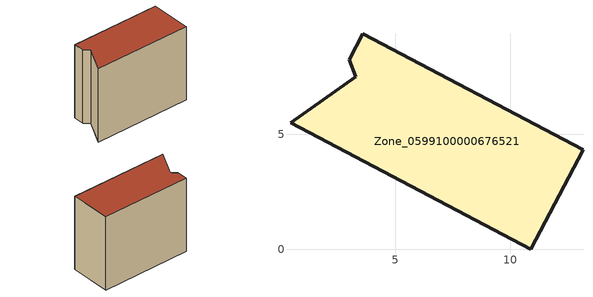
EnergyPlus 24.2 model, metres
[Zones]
Zone_0599100000676521
 floor ground (C_G): 3.27,7.51 3,8.27 3.59,9.39 13.18,4.34 10.91,0 0.43,5.52 z0
 wall outside (C_F): 10.91,0 13.18,4.34 3.59,9.39 3,8.27 3.27,7.51 0.43,5.52 10.91,0 z0:9.12
 roof outside (C_R): 0.43,5.52 10.91,0 13.18,4.34 3.59,9.39 3,8.27 3.27,7.51 z9.12
[BUILDING]
Pand.0599100000676521: North Axis=0; Terrain=City; Loads Convergence Tolerance Value=0.04; Temperature Convergence Tolerance Value=0.4; Solar Distribution=FullExterior; Maximum Number of Warmup Days=25; Minimum Number of Warmup Days=1
[Site:Location]
Rotterdam.The.Hague.AP_ZH_NLD Design_Conditions: Latitude=51.96; Longitude=4.45; Time Zone=1; Elevation=-4.5
[SITE:GROUNDTEMPERATURE:BUILDINGSURFACE]
18, 18, 18, 18, 18, 18, 18, 18, 18, 18, 18, 18
[MATERIAL] Thermal Absorptance=0.9; Solar Absorptance=0.7; Visible Absorptance=0.7
Name | Roughness | Thickness | Conductivity | Density | Specific Heat
G.TI.1946 | MediumSmooth | 0.15 | 1 | 540 | 1210
F.TI.1946 | Rough | 0.3 | 0.857143 | 1920 | 840
R.TI.1946 | MediumRough | 0.2 | 0.1 | 1500 | 1000
[CONSTRUCTION]
C_G: G.TI.1946
C_F: F.TI.1946
C_R: R.TI.1946
[ZONE]
Zone_0599100000676521: Type=1; Multiplier=1; Ceiling Height=Autocalculate; Volume=Autocalculate; Floor Area=autocalculate; Part of Total Floor Area=Yes
[ZONEINFILTRATION:DESIGNFLOWRATE]
Infil_Zone_0599100000676521: Zone or ZoneList or Space or SpaceList=Zone_0599100000676521; Schedule=AlwaysOn; Design Flow Rate Calculation Method=Flow/Area; Flow Rate per Floor Area=0.003; Constant Term Coefficient=1; Temperature Term Coefficient=0; Velocity Term Coefficient=0; Velocity Squared Term Coefficient=0
[HVACTEMPLATE:ZONE:IDEALLOADSAIRSYSTEM]
Zone_0599100000676521: Maximum Heating Supply Air Temperature=50; Minimum Cooling Supply Air Temperature=13; Maximum Heating Supply Air Humidity Ratio=0.0156; Minimum Cooling Supply Air Humidity Ratio=0.0077; Heating Limit=NoLimit; Cooling Limit=NoLimit; Dehumidification Control Type=ConstantSensibleHeatRatio; Cooling Sensible Heat Ratio=0.7; Dehumidification Setpoint=60; Humidification Control Type=None; Humidification Setpoint=30; Outdoor Air Method=None; Outdoor Air Flow Rate per Person=0.00944; Outdoor Air Flow Rate per Zone Floor Area=0; Outdoor Air Flow Rate per Zone=0; Demand Controlled Ventilation Type=None; Outdoor Air Economizer Type=NoEconomizer; Heat Recovery Type=None; Sensible Heat Recovery Effectiveness=0.7; Latent Heat Recovery Effectiveness=0.65
[ZONECONTROL:THERMOSTAT]
ThermostatControl_Zone_0599100000676521: Zone or ZoneList=Zone_0599100000676521; Control Type Schedule=DualSetpointControlType; Control 1=Thermostat_Zone_0599100000676521; Temperature Difference Between Cutout And Setpoint=0
[THERMOSTATSETPOINT:DUALSETPOINT]
Thermostat_Zone_0599100000676521: Heating Setpoint Temperature Schedule=HeatingSetpoint_Zone_0599100000676521; Cooling Setpoint Temperature Schedule=CoolingSetpoint_Zone_0599100000676521
[SCHEDULE:COMPACT]
HeatingSetpoint_Zone_0599100000676521: Through: 12/31, For: AllDays, Until: 24:00, 21
CoolingSetpoint_Zone_0599100000676521: Through: 12/31, For: AllDays, Until: 24:00, 24
DualSetpointControlType: Through: 12/31, For: AllDays, Until: 24:00, 4
AlwaysOn: Through: 12/31, For: AllDays, Until: 24:00, 1
